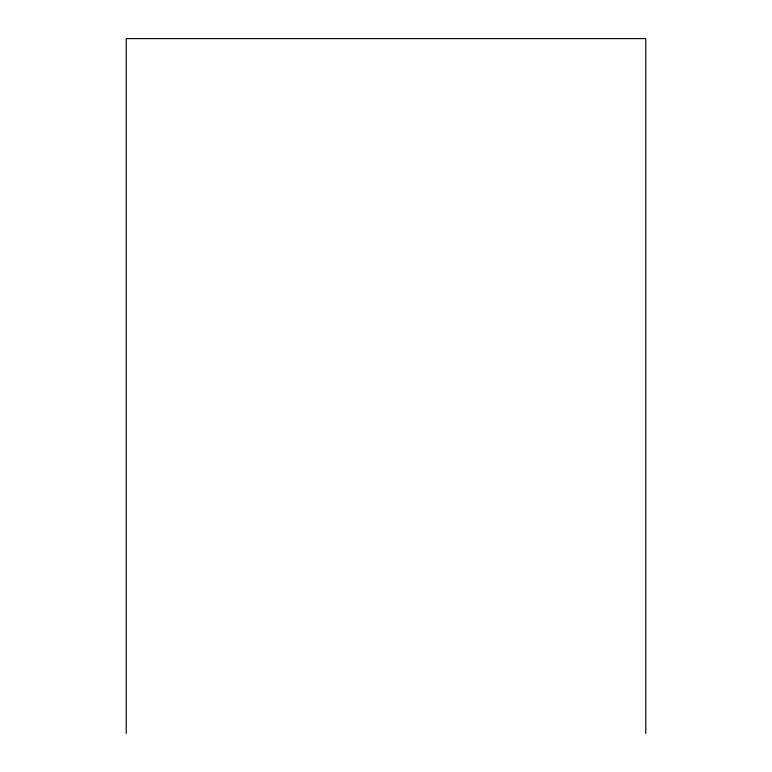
<?xml version="1.0" encoding="UTF-8"?>
<svg xmlns="http://www.w3.org/2000/svg" width="772" height="772" viewBox="0 0 772 772"><rect width="100%" height="100%" fill="white"/><g stroke="black" fill="none" stroke-linecap="round" stroke-linejoin="round"><path stroke-width="1.16" d="M645.788 733.4L645.788 38.6L126.212 38.6L126.212 733.4"/></g></svg>
